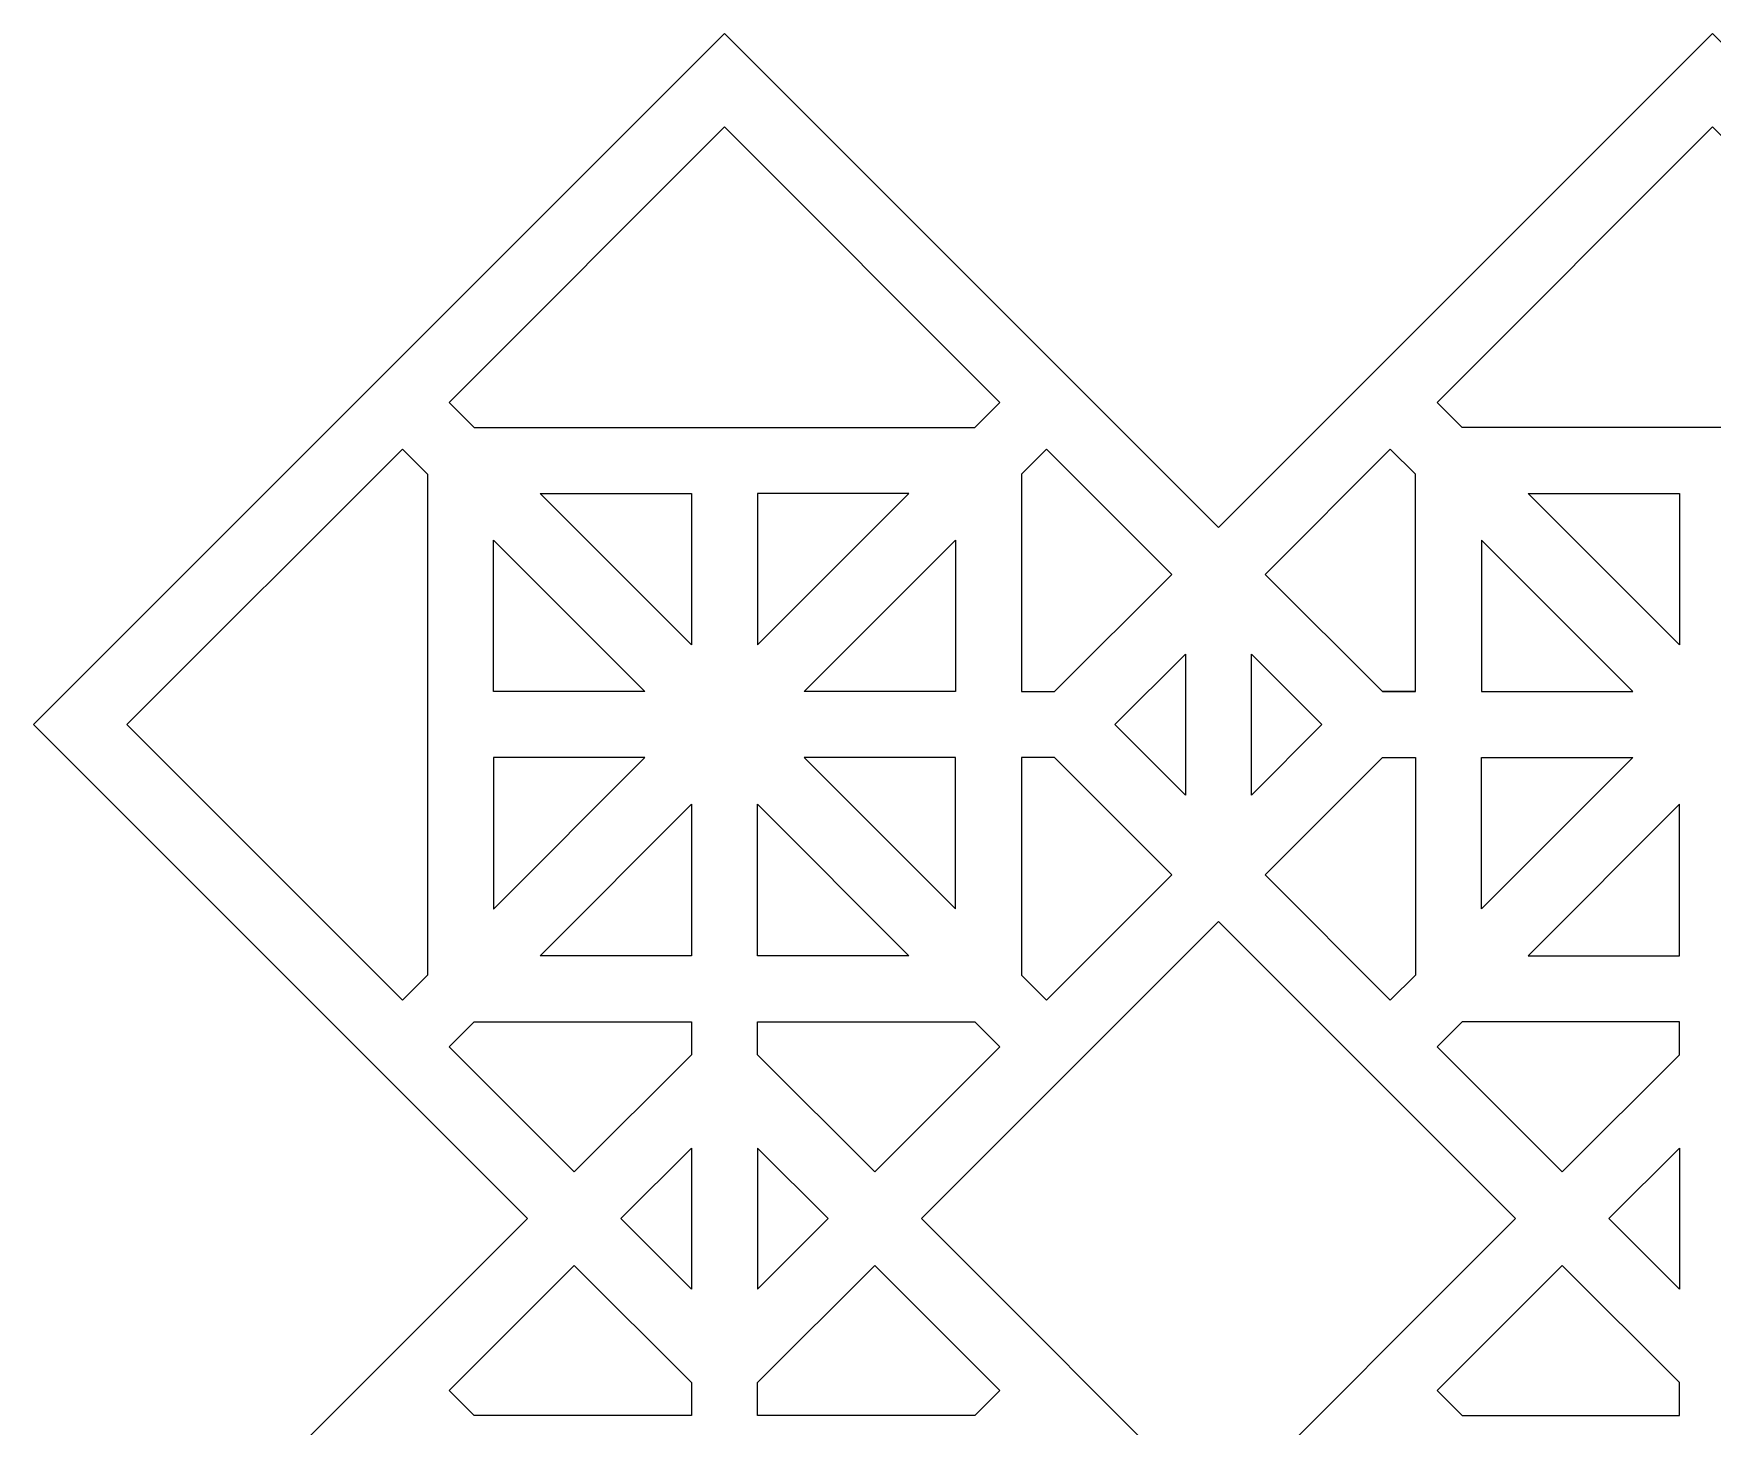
# Model space of a CAD drawing. Header units: centimetres. Extents: x -68 to 68, y -63 to 63.
# Drawn here: x -68.47 to -43.04, y 41.75 to 62.84 of the extents above; entities that cross this region are included whole.
import ezdxf

# ---------------------------------------------------------------- set-up
doc = ezdxf.new("R2010")
doc.units = ezdxf.units.CM
doc.header["$MEASUREMENT"] = 0
doc.layers.add('layer 1', color=7, linetype='Continuous')

msp = doc.modelspace()

# ---------------------------------------------------------------- linework, layer by layer
at = {"layer": 'layer 1', "color": 114}
for points, knots in [([(-13.11224, -62.84331), (-13.11224, -62.84331), (-2.64706, -52.37813), (-2.64706, -52.37813), (-2.64706, -52.37813), (-2.64706, -52.37813), (-10.12967, -44.89556), (-10.12967, -44.89556), (-10.12967, -44.89556), (-10.12967, -44.89556), (-2.64706, -37.41295), (-2.64706, -37.41295), (-2.64706, -37.41295), (-2.64706, -37.41295), (-10.11966, -29.94035), (-10.11966, -29.94035), (-10.11966, -29.94035), (-10.11966, -29.94035), (-2.64706, -22.44777), (-2.64706, -22.44777), (-2.64706, -22.44777), (-2.64706, -22.44777), (-10.12967, -14.96516), (-10.12967, -14.96516), (-10.12967, -14.96516), (-10.12967, -14.96516), (-2.64706, -7.48259), (-2.64706, -7.48259), (-2.64706, -7.48259), (-2.64706, -7.48259), (-10.12964, -0.00001), (-10.12964, -0.00001), (-10.12964, -0.00001), (-10.12964, -0.00001), (-2.64706, 7.48259), (-2.64706, 7.48259), (-2.64706, 7.48259), (-2.64706, 7.48259), (-10.12967, 14.96516), (-10.12967, 14.96516), (-10.12967, 14.96516), (-10.12967, 14.96516), (-2.64706, 22.44777), (-2.64706, 22.44777), (-2.64706, 22.44777), (-2.64706, 22.44777), (-10.11966, 29.92037), (-10.11966, 29.92037), (-10.11966, 29.92037), (-10.11966, 29.92037), (-10.12739, 29.9281), (-10.12739, 29.9281), (-10.12739, 29.9281), (-10.12739, 29.9281), (-10.12965, 29.93036), (-10.12965, 29.93036), (-10.12965, 29.93036), (-10.12965, 29.93036), (-2.64706, 37.41295), (-2.64706, 37.41295), (-2.64706, 37.41295), (-2.64706, 37.41295), (-10.12967, 44.89556), (-10.12967, 44.89556), (-10.12967, 44.89556), (-10.12967, 44.89556), (-2.64706, 52.37813), (-2.64706, 52.37813), (-2.64706, 52.37813), (-2.64706, 52.37813), (-13.11224, 62.84331), (-13.11224, 62.84331), (-13.11224, 62.84331), (-13.11224, 62.84331), (-20.59485, 55.3607), (-20.59485, 55.3607), (-20.59485, 55.3607), (-20.59485, 55.3607), (-28.07742, 62.84331), (-28.07742, 62.84331), (-28.07742, 62.84331), (-28.07742, 62.84331), (-35.56002, 55.36071), (-35.56002, 55.36071), (-35.56002, 55.36071), (-35.56002, 55.36071), (-43.0426, 62.84331), (-43.0426, 62.84331), (-43.0426, 62.84331), (-43.0426, 62.84331), (-50.52517, 55.3607), (-50.52517, 55.3607), (-50.52517, 55.3607), (-50.52517, 55.3607), (-58.00778, 62.84331), (-58.00778, 62.84331), (-58.00778, 62.84331), (-58.00778, 62.84331), (-68.47296, 52.37813), (-68.47296, 52.37813), (-68.47296, 52.37813), (-68.47296, 52.37813), (-60.99035, 44.89556), (-60.99035, 44.89556), (-60.99035, 44.89556), (-60.99035, 44.89556), (-68.47296, 37.41295), (-68.47296, 37.41295), (-68.47296, 37.41295), (-68.47296, 37.41295), (-60.99038, 29.93035), (-60.99038, 29.93035), (-60.99038, 29.93035), (-60.99038, 29.93035), (-68.47296, 22.44777), (-68.47296, 22.44777), (-68.47296, 22.44777), (-68.47296, 22.44777), (-60.99035, 14.96516), (-60.99035, 14.96516), (-60.99035, 14.96516), (-60.99035, 14.96516), (-68.47296, 7.48259), (-68.47296, 7.48259), (-68.47296, 7.48259), (-68.47296, 7.48259), (-60.99037, 0), (-60.99037, 0), (-60.99037, 0), (-60.99037, 0), (-68.47296, -7.48259), (-68.47296, -7.48259), (-68.47296, -7.48259), (-68.47296, -7.48259), (-60.99035, -14.96516), (-60.99035, -14.96516), (-60.99035, -14.96516), (-60.99035, -14.96516), (-68.47296, -22.44777), (-68.47296, -22.44777), (-68.47296, -22.44777), (-68.47296, -22.44777), (-60.99037, -29.93036), (-60.99037, -29.93036), (-60.99037, -29.93036), (-60.99037, -29.93036), (-68.47296, -37.41295), (-68.47296, -37.41295), (-68.47296, -37.41295), (-68.47296, -37.41295), (-60.99035, -44.89556), (-60.99035, -44.89556), (-60.99035, -44.89556), (-60.99035, -44.89556), (-68.47296, -52.37813), (-68.47296, -52.37813), (-68.47296, -52.37813), (-68.47296, -52.37813), (-58.00778, -62.84331), (-58.00778, -62.84331), (-58.00778, -62.84331), (-58.00778, -62.84331), (-50.52518, -55.36071), (-50.52518, -55.36071), (-50.52518, -55.36071), (-50.52518, -55.36071), (-43.0426, -62.84331), (-43.0426, -62.84331), (-43.0426, -62.84331), (-43.0426, -62.84331), (-35.56002, -55.36071), (-35.56002, -55.36071), (-35.56002, -55.36071), (-35.56002, -55.36071), (-28.07742, -62.84331), (-28.07742, -62.84331), (-28.07742, -62.84331), (-28.07742, -62.84331), (-20.59484, -55.36071), (-20.59484, -55.36071), (-20.59484, -55.36071), (-20.59484, -55.36071), (-13.11224, -62.84331), (-13.11224, -62.84331)], [0, 0, 0, 0, 0.0212766, 0.0212766, 0.0212766, 0.0212766, 0.04255319, 0.04255319, 0.04255319, 0.04255319, 0.06382979, 0.06382979, 0.06382979, 0.06382979, 0.08510638, 0.08510638, 0.08510638, 0.08510638, 0.10638298, 0.10638298, 0.10638298, 0.10638298, 0.12765957, 0.12765957, 0.12765957, 0.12765957, 0.14893617, 0.14893617, 0.14893617, 0.14893617, 0.17021277, 0.17021277, 0.17021277, 0.17021277, 0.19148936, 0.19148936, 0.19148936, 0.19148936, 0.21276596, 0.21276596, 0.21276596, 0.21276596, 0.23404255, 0.23404255, 0.23404255, 0.23404255, 0.25531915, 0.25531915, 0.25531915, 0.25531915, 0.27659574, 0.27659574, 0.27659574, 0.27659574, 0.29787234, 0.29787234, 0.29787234, 0.29787234, 0.31914894, 0.31914894, 0.31914894, 0.31914894, 0.34042553, 0.34042553, 0.34042553, 0.34042553, 0.36170213, 0.36170213, 0.36170213, 0.36170213, 0.38297872, 0.38297872, 0.38297872, 0.38297872, 0.40425532, 0.40425532, 0.40425532, 0.40425532, 0.42553191, 0.42553191, 0.42553191, 0.42553191, 0.44680851, 0.44680851, 0.44680851, 0.44680851, 0.46808511, 0.46808511, 0.46808511, 0.46808511, 0.4893617, 0.4893617, 0.4893617, 0.4893617, 0.5106383, 0.5106383, 0.5106383, 0.5106383, 0.53191489, 0.53191489, 0.53191489, 0.53191489, 0.55319149, 0.55319149, 0.55319149, 0.55319149, 0.57446809, 0.57446809, 0.57446809, 0.57446809, 0.59574468, 0.59574468, 0.59574468, 0.59574468, 0.61702128, 0.61702128, 0.61702128, 0.61702128, 0.63829787, 0.63829787, 0.63829787, 0.63829787, 0.65957447, 0.65957447, 0.65957447, 0.65957447, 0.68085106, 0.68085106, 0.68085106, 0.68085106, 0.70212766, 0.70212766, 0.70212766, 0.70212766, 0.72340426, 0.72340426, 0.72340426, 0.72340426, 0.74468085, 0.74468085, 0.74468085, 0.74468085, 0.76595745, 0.76595745, 0.76595745, 0.76595745, 0.78723404, 0.78723404, 0.78723404, 0.78723404, 0.80851064, 0.80851064, 0.80851064, 0.80851064, 0.82978723, 0.82978723, 0.82978723, 0.82978723, 0.85106383, 0.85106383, 0.85106383, 0.85106383, 0.87234043, 0.87234043, 0.87234043, 0.87234043, 0.89361702, 0.89361702, 0.89361702, 0.89361702, 0.91489362, 0.91489362, 0.91489362, 0.91489362, 0.93617021, 0.93617021, 0.93617021, 0.93617021, 0.95744681, 0.95744681, 0.95744681, 0.95744681, 1, 1, 1, 1]), ([(-53.83585, 57.25714), (-53.83585, 57.25714), (-54.21489, 56.87813), (-54.21489, 56.87813), (-54.21489, 56.87813), (-54.21489, 56.87813), (-61.80061, 56.87813), (-61.80061, 56.87813), (-61.80061, 56.87813), (-61.80061, 56.87813), (-62.17968, 57.2572), (-62.17968, 57.2572), (-62.17968, 57.2572), (-62.17968, 57.2572), (-58.00778, 61.4291), (-58.00778, 61.4291), (-58.00778, 61.4291), (-58.00778, 61.4291), (-53.83585, 57.25714), (-53.83585, 57.25714)], [0, 0, 0, 0, 0.16666667, 0.16666667, 0.16666667, 0.16666667, 0.33333333, 0.33333333, 0.33333333, 0.33333333, 0.5, 0.5, 0.5, 0.5, 0.66666667, 0.66666667, 0.66666667, 0.66666667, 1, 1, 1, 1]), ([(-47.21453, 57.25714), (-47.21453, 57.25714), (-46.83549, 56.87813), (-46.83549, 56.87813), (-46.83549, 56.87813), (-46.83549, 56.87813), (-39.24977, 56.87813), (-39.24977, 56.87813), (-39.24977, 56.87813), (-39.24977, 56.87813), (-38.8707, 57.2572), (-38.8707, 57.2572), (-38.8707, 57.2572), (-38.8707, 57.2572), (-43.0426, 61.4291), (-43.0426, 61.4291), (-43.0426, 61.4291), (-43.0426, 61.4291), (-47.21453, 57.25714), (-47.21453, 57.25714)], [0, 0, 0, 0, 0.16666667, 0.16666667, 0.16666667, 0.16666667, 0.33333333, 0.33333333, 0.33333333, 0.33333333, 0.5, 0.5, 0.5, 0.5, 0.66666667, 0.66666667, 0.66666667, 0.66666667, 1, 1, 1, 1]), ([(-62.50778, 56.17108), (-62.50778, 56.17108), (-62.88679, 56.55009), (-62.88679, 56.55009), (-62.88679, 56.55009), (-62.88679, 56.55009), (-67.05875, 52.37813), (-67.05875, 52.37813), (-67.05875, 52.37813), (-67.05875, 52.37813), (-62.88683, 48.20621), (-62.88683, 48.20621), (-62.88683, 48.20621), (-62.88683, 48.20621), (-62.50778, 48.58525), (-62.50778, 48.58525), (-62.50778, 48.58525), (-62.50778, 48.58525), (-62.50778, 56.17108), (-62.50778, 56.17108)], [0, 0, 0, 0, 0.16666667, 0.16666667, 0.16666667, 0.16666667, 0.33333333, 0.33333333, 0.33333333, 0.33333333, 0.5, 0.5, 0.5, 0.5, 0.66666667, 0.66666667, 0.66666667, 0.66666667, 1, 1, 1, 1]), ([(-51.2323, 54.6536), (-51.2323, 54.6536), (-53.00775, 52.87814), (-53.00775, 52.87814), (-53.00775, 52.87814), (-53.00775, 52.87814), (-53.50778, 52.87813), (-53.50778, 52.87813), (-53.50778, 52.87813), (-53.50778, 52.87813), (-53.50778, 56.17102), (-53.50778, 56.17102), (-53.50778, 56.17102), (-53.50778, 56.17102), (-53.12875, 56.55003), (-53.12875, 56.55003), (-53.12875, 56.55003), (-53.12875, 56.55003), (-51.2323, 54.6536), (-51.2323, 54.6536)], [0, 0, 0, 0, 0.16666667, 0.16666667, 0.16666667, 0.16666667, 0.33333333, 0.33333333, 0.33333333, 0.33333333, 0.5, 0.5, 0.5, 0.5, 0.66666667, 0.66666667, 0.66666667, 0.66666667, 1, 1, 1, 1]), ([(-48.0426, 52.87813), (-48.0426, 52.87813), (-48.04261, 52.87814), (-48.04261, 52.87814), (-48.04261, 52.87814), (-48.04261, 52.87814), (-49.81805, 54.65359), (-49.81805, 54.65359), (-49.81805, 54.65359), (-49.81805, 54.65359), (-47.92163, 56.55003), (-47.92163, 56.55003), (-47.92163, 56.55003), (-47.92163, 56.55003), (-47.5426, 56.17102), (-47.5426, 56.17102), (-47.5426, 56.17102), (-47.5426, 56.17102), (-47.5426, 52.87813), (-47.5426, 52.87813), (-47.5426, 52.87813), (-47.5426, 52.87813), (-48.0426, 52.87813), (-48.0426, 52.87813)], [0, 0, 0, 0, 0.14285714, 0.14285714, 0.14285714, 0.14285714, 0.28571429, 0.28571429, 0.28571429, 0.28571429, 0.42857143, 0.42857143, 0.42857143, 0.42857143, 0.57142857, 0.57142857, 0.57142857, 0.57142857, 0.71428571, 0.71428571, 0.71428571, 0.71428571, 1, 1, 1, 1]), ([(-58.50762, 53.58527), (-58.50762, 53.58527), (-58.50763, 55.87813), (-58.50763, 55.87813), (-58.50763, 55.87813), (-58.50763, 55.87813), (-60.8005, 55.87814), (-60.8005, 55.87814), (-60.8005, 55.87814), (-60.8005, 55.87814), (-58.50762, 53.58527), (-58.50762, 53.58527)], [0, 0, 0, 0, 0.25, 0.25, 0.25, 0.25, 0.5, 0.5, 0.5, 0.5, 1, 1, 1, 1]), ([(-55.21478, 55.87813), (-55.21478, 55.87813), (-57.50763, 53.58529), (-57.50763, 53.58529), (-57.50763, 53.58529), (-57.50763, 53.58529), (-57.50763, 55.87813), (-57.50763, 55.87813), (-57.50763, 55.87813), (-57.50763, 55.87813), (-55.21478, 55.87813), (-55.21478, 55.87813)], [0, 0, 0, 0, 0.25, 0.25, 0.25, 0.25, 0.5, 0.5, 0.5, 0.5, 1, 1, 1, 1]), ([(-45.8356, 55.87813), (-45.8356, 55.87813), (-43.54275, 53.58529), (-43.54275, 53.58529), (-43.54275, 53.58529), (-43.54275, 53.58529), (-43.54275, 55.87813), (-43.54275, 55.87813), (-43.54275, 55.87813), (-43.54275, 55.87813), (-45.8356, 55.87813), (-45.8356, 55.87813)], [0, 0, 0, 0, 0.25, 0.25, 0.25, 0.25, 0.5, 0.5, 0.5, 0.5, 1, 1, 1, 1]), ([(-59.21467, 52.87813), (-59.21467, 52.87813), (-61.50778, 55.17117), (-61.50778, 55.17117), (-61.50778, 55.17117), (-61.50778, 55.17117), (-61.50778, 52.87813), (-61.50778, 52.87813), (-61.50778, 52.87813), (-61.50778, 52.87813), (-59.21467, 52.87813), (-59.21467, 52.87813)], [0, 0, 0, 0, 0.25, 0.25, 0.25, 0.25, 0.5, 0.5, 0.5, 0.5, 1, 1, 1, 1]), ([(-56.80059, 52.87814), (-56.80059, 52.87814), (-54.50778, 52.87813), (-54.50778, 52.87813), (-54.50778, 52.87813), (-54.50778, 52.87813), (-54.50779, 55.17091), (-54.50779, 55.17091), (-54.50779, 55.17091), (-54.50779, 55.17091), (-56.80059, 52.87814), (-56.80059, 52.87814)], [0, 0, 0, 0, 0.25, 0.25, 0.25, 0.25, 0.5, 0.5, 0.5, 0.5, 1, 1, 1, 1]), ([(-44.24979, 52.87814), (-44.24979, 52.87814), (-46.5426, 52.87813), (-46.5426, 52.87813), (-46.5426, 52.87813), (-46.5426, 52.87813), (-46.54259, 55.17091), (-46.54259, 55.17091), (-46.54259, 55.17091), (-46.54259, 55.17091), (-44.24979, 52.87814), (-44.24979, 52.87814)], [0, 0, 0, 0, 0.25, 0.25, 0.25, 0.25, 0.5, 0.5, 0.5, 0.5, 1, 1, 1, 1]), ([(-51.02518, 53.4465), (-51.02518, 53.4465), (-52.09356, 52.37813), (-52.09356, 52.37813), (-52.09356, 52.37813), (-52.09356, 52.37813), (-51.02518, 51.30976), (-51.02518, 51.30976), (-51.02518, 51.30976), (-51.02518, 51.30976), (-51.02518, 53.4465), (-51.02518, 53.4465)], [0, 0, 0, 0, 0.25, 0.25, 0.25, 0.25, 0.5, 0.5, 0.5, 0.5, 1, 1, 1, 1]), ([(-50.02519, 53.4465), (-50.02519, 53.4465), (-50.02517, 51.30977), (-50.02517, 51.30977), (-50.02517, 51.30977), (-50.02517, 51.30977), (-48.95682, 52.37813), (-48.95682, 52.37813), (-48.95682, 52.37813), (-48.95682, 52.37813), (-50.02519, 53.4465), (-50.02519, 53.4465)], [0, 0, 0, 0, 0.25, 0.25, 0.25, 0.25, 0.5, 0.5, 0.5, 0.5, 1, 1, 1, 1]), ([(-48.04261, 52.87813), (-48.04261, 52.87813), (-48.0426, 52.87813), (-48.0426, 52.87813), (-48.0426, 52.87813), (-48.0426, 52.87813), (-47.5426, 52.87813), (-47.5426, 52.87813), (-47.5426, 52.87813), (-47.5426, 52.87813), (-47.54259, 52.87813), (-47.54259, 52.87813), (-47.54259, 52.87813), (-47.54259, 52.87813), (-48.04261, 52.87813), (-48.04261, 52.87813)], [0, 0, 0, 0, 0.2, 0.2, 0.2, 0.2, 0.4, 0.4, 0.4, 0.4, 0.6, 0.6, 0.6, 0.6, 1, 1, 1, 1]), ([(-61.50778, 49.58513), (-61.50778, 49.58513), (-61.50779, 51.87813), (-61.50779, 51.87813), (-61.50779, 51.87813), (-61.50779, 51.87813), (-59.21478, 51.87813), (-59.21478, 51.87813), (-59.21478, 51.87813), (-59.21478, 51.87813), (-61.50778, 49.58513), (-61.50778, 49.58513)], [0, 0, 0, 0, 0.25, 0.25, 0.25, 0.25, 0.5, 0.5, 0.5, 0.5, 1, 1, 1, 1]), ([(-54.50778, 49.58542), (-54.50778, 49.58542), (-56.80051, 51.87813), (-56.80051, 51.87813), (-56.80051, 51.87813), (-56.80051, 51.87813), (-54.50778, 51.87813), (-54.50778, 51.87813), (-54.50778, 51.87813), (-54.50778, 51.87813), (-54.50778, 49.58542), (-54.50778, 49.58542)], [0, 0, 0, 0, 0.25, 0.25, 0.25, 0.25, 0.5, 0.5, 0.5, 0.5, 1, 1, 1, 1]), ([(-51.23229, 50.10267), (-51.23229, 50.10267), (-53.12873, 48.20624), (-53.12873, 48.20624), (-53.12873, 48.20624), (-53.12873, 48.20624), (-53.50778, 48.58531), (-53.50778, 48.58531), (-53.50778, 48.58531), (-53.50778, 48.58531), (-53.50778, 51.87813), (-53.50778, 51.87813), (-53.50778, 51.87813), (-53.50778, 51.87813), (-53.00777, 51.87813), (-53.00777, 51.87813), (-53.00777, 51.87813), (-53.00777, 51.87813), (-51.23229, 50.10267), (-51.23229, 50.10267)], [0, 0, 0, 0, 0.16666667, 0.16666667, 0.16666667, 0.16666667, 0.33333333, 0.33333333, 0.33333333, 0.33333333, 0.5, 0.5, 0.5, 0.5, 0.66666667, 0.66666667, 0.66666667, 0.66666667, 1, 1, 1, 1]), ([(-48.04259, 51.87813), (-48.04259, 51.87813), (-49.81807, 50.10267), (-49.81807, 50.10267), (-49.81807, 50.10267), (-49.81807, 50.10267), (-47.92165, 48.20624), (-47.92165, 48.20624), (-47.92165, 48.20624), (-47.92165, 48.20624), (-47.5426, 48.58531), (-47.5426, 48.58531), (-47.5426, 48.58531), (-47.5426, 48.58531), (-47.5426, 51.87813), (-47.5426, 51.87813), (-47.5426, 51.87813), (-47.5426, 51.87813), (-48.04259, 51.87813), (-48.04259, 51.87813)], [0, 0, 0, 0, 0.16666667, 0.16666667, 0.16666667, 0.16666667, 0.33333333, 0.33333333, 0.33333333, 0.33333333, 0.5, 0.5, 0.5, 0.5, 0.66666667, 0.66666667, 0.66666667, 0.66666667, 1, 1, 1, 1]), ([(-46.5426, 49.58542), (-46.5426, 49.58542), (-44.24987, 51.87813), (-44.24987, 51.87813), (-44.24987, 51.87813), (-44.24987, 51.87813), (-46.5426, 51.87813), (-46.5426, 51.87813), (-46.5426, 51.87813), (-46.5426, 51.87813), (-46.5426, 49.58542), (-46.5426, 49.58542)], [0, 0, 0, 0, 0.25, 0.25, 0.25, 0.25, 0.5, 0.5, 0.5, 0.5, 1, 1, 1, 1]), ([(-60.80054, 48.87814), (-60.80054, 48.87814), (-58.50763, 48.87812), (-58.50763, 48.87812), (-58.50763, 48.87812), (-58.50763, 48.87812), (-58.50762, 51.17107), (-58.50762, 51.17107), (-58.50762, 51.17107), (-58.50762, 51.17107), (-60.80054, 48.87814), (-60.80054, 48.87814)], [0, 0, 0, 0, 0.25, 0.25, 0.25, 0.25, 0.5, 0.5, 0.5, 0.5, 1, 1, 1, 1]), ([(-57.50763, 48.87814), (-57.50763, 48.87814), (-55.21471, 48.87813), (-55.21471, 48.87813), (-55.21471, 48.87813), (-55.21471, 48.87813), (-57.50763, 51.17108), (-57.50763, 51.17108), (-57.50763, 51.17108), (-57.50763, 51.17108), (-57.50763, 48.87814), (-57.50763, 48.87814)], [0, 0, 0, 0, 0.25, 0.25, 0.25, 0.25, 0.5, 0.5, 0.5, 0.5, 1, 1, 1, 1]), ([(-43.54275, 48.87814), (-43.54275, 48.87814), (-45.83567, 48.87813), (-45.83567, 48.87813), (-45.83567, 48.87813), (-45.83567, 48.87813), (-43.54275, 51.17108), (-43.54275, 51.17108), (-43.54275, 51.17108), (-43.54275, 51.17108), (-43.54275, 48.87814), (-43.54275, 48.87814)], [0, 0, 0, 0, 0.25, 0.25, 0.25, 0.25, 0.5, 0.5, 0.5, 0.5, 1, 1, 1, 1]), ([(-50.52519, 49.39556), (-50.52519, 49.39556), (-46.02516, 44.89557), (-46.02516, 44.89557), (-46.02516, 44.89557), (-46.02516, 44.89557), (-50.52517, 40.39554), (-50.52517, 40.39554), (-50.52517, 40.39554), (-50.52517, 40.39554), (-50.52518, 40.39555), (-50.52518, 40.39555), (-50.52518, 40.39555), (-50.52518, 40.39555), (-50.54309, 40.41346), (-50.54309, 40.41346), (-50.54309, 40.41346), (-50.54309, 40.41346), (-50.54312, 40.41349), (-50.54312, 40.41349), (-50.54312, 40.41349), (-50.54312, 40.41349), (-55.02516, 44.89555), (-55.02516, 44.89555), (-55.02516, 44.89555), (-55.02516, 44.89555), (-50.52519, 49.39556), (-50.52519, 49.39556)], [0, 0, 0, 0, 0.125, 0.125, 0.125, 0.125, 0.25, 0.25, 0.25, 0.25, 0.375, 0.375, 0.375, 0.375, 0.5, 0.5, 0.5, 0.5, 0.625, 0.625, 0.625, 0.625, 0.75, 0.75, 0.75, 0.75, 1, 1, 1, 1]), ([(-58.50763, 47.37828), (-58.50763, 47.37828), (-58.50763, 47.87813), (-58.50763, 47.87813), (-58.50763, 47.87813), (-58.50763, 47.87813), (-61.80067, 47.87813), (-61.80067, 47.87813), (-61.80067, 47.87813), (-61.80067, 47.87813), (-62.17972, 47.4991), (-62.17972, 47.4991), (-62.17972, 47.4991), (-62.17972, 47.4991), (-60.28326, 45.60265), (-60.28326, 45.60265), (-60.28326, 45.60265), (-60.28326, 45.60265), (-58.50763, 47.37828), (-58.50763, 47.37828)], [0, 0, 0, 0, 0.16666667, 0.16666667, 0.16666667, 0.16666667, 0.33333333, 0.33333333, 0.33333333, 0.33333333, 0.5, 0.5, 0.5, 0.5, 0.66666667, 0.66666667, 0.66666667, 0.66666667, 1, 1, 1, 1]), ([(-57.50763, 47.87813), (-57.50763, 47.87813), (-57.50763, 47.378), (-57.50763, 47.378), (-57.50763, 47.378), (-57.50763, 47.378), (-55.7323, 45.60266), (-55.7323, 45.60266), (-55.7323, 45.60266), (-55.7323, 45.60266), (-55.73229, 45.60267), (-55.73229, 45.60267), (-55.73229, 45.60267), (-55.73229, 45.60267), (-53.83584, 47.49913), (-53.83584, 47.49913), (-53.83584, 47.49913), (-53.83584, 47.49913), (-54.21482, 47.87813), (-54.21482, 47.87813), (-54.21482, 47.87813), (-54.21482, 47.87813), (-57.49762, 47.87813), (-57.49762, 47.87813), (-57.49762, 47.87813), (-57.49762, 47.87813), (-57.49763, 47.87813), (-57.49763, 47.87813), (-57.49763, 47.87813), (-57.49763, 47.87813), (-57.50763, 47.87813), (-57.50763, 47.87813)], [0, 0, 0, 0, 0.11111111, 0.11111111, 0.11111111, 0.11111111, 0.22222222, 0.22222222, 0.22222222, 0.22222222, 0.33333333, 0.33333333, 0.33333333, 0.33333333, 0.44444444, 0.44444444, 0.44444444, 0.44444444, 0.55555556, 0.55555556, 0.55555556, 0.55555556, 0.66666667, 0.66666667, 0.66666667, 0.66666667, 0.77777778, 0.77777778, 0.77777778, 0.77777778, 1, 1, 1, 1]), ([(-45.31807, 45.60266), (-45.31807, 45.60266), (-47.21454, 47.49913), (-47.21454, 47.49913), (-47.21454, 47.49913), (-47.21454, 47.49913), (-46.83556, 47.87813), (-46.83556, 47.87813), (-46.83556, 47.87813), (-46.83556, 47.87813), (-43.54275, 47.87813), (-43.54275, 47.87813), (-43.54275, 47.87813), (-43.54275, 47.87813), (-43.54275, 47.37798), (-43.54275, 47.37798), (-43.54275, 47.37798), (-43.54275, 47.37798), (-45.31802, 45.60271), (-45.31802, 45.60271), (-45.31802, 45.60271), (-45.31802, 45.60271), (-45.31806, 45.60266), (-45.31806, 45.60266), (-45.31806, 45.60266), (-45.31806, 45.60266), (-45.31807, 45.60266), (-45.31807, 45.60266)], [0, 0, 0, 0, 0.125, 0.125, 0.125, 0.125, 0.25, 0.25, 0.25, 0.25, 0.375, 0.375, 0.375, 0.375, 0.5, 0.5, 0.5, 0.5, 0.625, 0.625, 0.625, 0.625, 0.75, 0.75, 0.75, 0.75, 1, 1, 1, 1]), ([(-59.57616, 44.89554), (-59.57616, 44.89554), (-58.50763, 43.82703), (-58.50763, 43.82703), (-58.50763, 43.82703), (-58.50763, 43.82703), (-58.50764, 45.96406), (-58.50764, 45.96406), (-58.50764, 45.96406), (-58.50764, 45.96406), (-59.57616, 44.89554), (-59.57616, 44.89554)], [0, 0, 0, 0, 0.25, 0.25, 0.25, 0.25, 0.5, 0.5, 0.5, 0.5, 1, 1, 1, 1]), ([(-57.50764, 43.82731), (-57.50764, 43.82731), (-57.50763, 45.96379), (-57.50763, 45.96379), (-57.50763, 45.96379), (-57.50763, 45.96379), (-56.4394, 44.89555), (-56.4394, 44.89555), (-56.4394, 44.89555), (-56.4394, 44.89555), (-57.50764, 43.82731), (-57.50764, 43.82731)], [0, 0, 0, 0, 0.25, 0.25, 0.25, 0.25, 0.5, 0.5, 0.5, 0.5, 1, 1, 1, 1]), ([(-43.54275, 43.82731), (-43.54275, 43.82731), (-43.54274, 45.96376), (-43.54274, 45.96376), (-43.54274, 45.96376), (-43.54274, 45.96376), (-43.54275, 45.96375), (-43.54275, 45.96375), (-43.54275, 45.96375), (-43.54275, 45.96375), (-44.61095, 44.89555), (-44.61095, 44.89555), (-44.61095, 44.89555), (-44.61095, 44.89555), (-43.54275, 43.82731), (-43.54275, 43.82731)], [0, 0, 0, 0, 0.2, 0.2, 0.2, 0.2, 0.4, 0.4, 0.4, 0.4, 0.6, 0.6, 0.6, 0.6, 1, 1, 1, 1]), ([(-60.28325, 44.18846), (-60.28325, 44.18846), (-62.17972, 42.29198), (-62.17972, 42.29198), (-62.17972, 42.29198), (-62.17972, 42.29198), (-61.80067, 41.91295), (-61.80067, 41.91295), (-61.80067, 41.91295), (-61.80067, 41.91295), (-58.50763, 41.91295), (-58.50763, 41.91295), (-58.50763, 41.91295), (-58.50763, 41.91295), (-58.50762, 42.41281), (-58.50762, 42.41281), (-58.50762, 42.41281), (-58.50762, 42.41281), (-60.28325, 44.18846), (-60.28325, 44.18846)], [0, 0, 0, 0, 0.16666667, 0.16666667, 0.16666667, 0.16666667, 0.33333333, 0.33333333, 0.33333333, 0.33333333, 0.5, 0.5, 0.5, 0.5, 0.66666667, 0.66666667, 0.66666667, 0.66666667, 1, 1, 1, 1]), ([(-57.50763, 42.41311), (-57.50763, 42.41311), (-57.50764, 41.91295), (-57.50764, 41.91295), (-57.50764, 41.91295), (-57.50764, 41.91295), (-54.21482, 41.91295), (-54.21482, 41.91295), (-54.21482, 41.91295), (-54.21482, 41.91295), (-53.83584, 42.29195), (-53.83584, 42.29195), (-53.83584, 42.29195), (-53.83584, 42.29195), (-55.73229, 44.18844), (-55.73229, 44.18844), (-55.73229, 44.18844), (-55.73229, 44.18844), (-57.50763, 42.41311), (-57.50763, 42.41311)], [0, 0, 0, 0, 0.16666667, 0.16666667, 0.16666667, 0.16666667, 0.33333333, 0.33333333, 0.33333333, 0.33333333, 0.5, 0.5, 0.5, 0.5, 0.66666667, 0.66666667, 0.66666667, 0.66666667, 1, 1, 1, 1]), ([(-57.50762, 42.41311), (-57.50762, 42.41311), (-55.73231, 44.18842), (-55.73231, 44.18842), (-55.73231, 44.18842), (-55.73231, 44.18842), (-57.50762, 42.41311), (-57.50762, 42.41311)], [0, 0, 0, 0, 0.33333333, 0.33333333, 0.33333333, 0.33333333, 1, 1, 1, 1]), ([(-45.31806, 44.18844), (-45.31806, 44.18844), (-43.54275, 42.41314), (-43.54275, 42.41314), (-43.54275, 42.41314), (-43.54275, 42.41314), (-43.54275, 41.91295), (-43.54275, 41.91295), (-43.54275, 41.91295), (-43.54275, 41.91295), (-46.83556, 41.91295), (-46.83556, 41.91295), (-46.83556, 41.91295), (-46.83556, 41.91295), (-47.21454, 42.29195), (-47.21454, 42.29195), (-47.21454, 42.29195), (-47.21454, 42.29195), (-45.31806, 44.18844), (-45.31806, 44.18844)], [0, 0, 0, 0, 0.16666667, 0.16666667, 0.16666667, 0.16666667, 0.33333333, 0.33333333, 0.33333333, 0.33333333, 0.5, 0.5, 0.5, 0.5, 0.66666667, 0.66666667, 0.66666667, 0.66666667, 1, 1, 1, 1])]:
    msp.add_open_spline(points, degree=3, knots=knots, dxfattribs=at)
at = {"layer": 'layer 1', "color": 250, "lineweight": 9}
for points, knots in [([(-13.11224, -62.84331), (-13.11224, -62.84331), (-2.64706, -52.37813), (-2.64706, -52.37813), (-2.64706, -52.37813), (-2.64706, -52.37813), (-10.12967, -44.89556), (-10.12967, -44.89556), (-10.12967, -44.89556), (-10.12967, -44.89556), (-2.64706, -37.41295), (-2.64706, -37.41295), (-2.64706, -37.41295), (-2.64706, -37.41295), (-10.11966, -29.94035), (-10.11966, -29.94035), (-10.11966, -29.94035), (-10.11966, -29.94035), (-2.64706, -22.44777), (-2.64706, -22.44777), (-2.64706, -22.44777), (-2.64706, -22.44777), (-10.12967, -14.96516), (-10.12967, -14.96516), (-10.12967, -14.96516), (-10.12967, -14.96516), (-2.64706, -7.48259), (-2.64706, -7.48259), (-2.64706, -7.48259), (-2.64706, -7.48259), (-10.12964, -0.00001), (-10.12964, -0.00001), (-10.12964, -0.00001), (-10.12964, -0.00001), (-2.64706, 7.48259), (-2.64706, 7.48259), (-2.64706, 7.48259), (-2.64706, 7.48259), (-10.12967, 14.96516), (-10.12967, 14.96516), (-10.12967, 14.96516), (-10.12967, 14.96516), (-2.64706, 22.44777), (-2.64706, 22.44777), (-2.64706, 22.44777), (-2.64706, 22.44777), (-10.11966, 29.92037), (-10.11966, 29.92037), (-10.11966, 29.92037), (-10.11966, 29.92037), (-10.12739, 29.9281), (-10.12739, 29.9281), (-10.12739, 29.9281), (-10.12739, 29.9281), (-10.12965, 29.93036), (-10.12965, 29.93036), (-10.12965, 29.93036), (-10.12965, 29.93036), (-2.64706, 37.41295), (-2.64706, 37.41295), (-2.64706, 37.41295), (-2.64706, 37.41295), (-10.12967, 44.89556), (-10.12967, 44.89556), (-10.12967, 44.89556), (-10.12967, 44.89556), (-2.64706, 52.37813), (-2.64706, 52.37813), (-2.64706, 52.37813), (-2.64706, 52.37813), (-13.11224, 62.84331), (-13.11224, 62.84331), (-13.11224, 62.84331), (-13.11224, 62.84331), (-20.59485, 55.3607), (-20.59485, 55.3607), (-20.59485, 55.3607), (-20.59485, 55.3607), (-28.07742, 62.84331), (-28.07742, 62.84331), (-28.07742, 62.84331), (-28.07742, 62.84331), (-35.56002, 55.36071), (-35.56002, 55.36071), (-35.56002, 55.36071), (-35.56002, 55.36071), (-43.0426, 62.84331), (-43.0426, 62.84331), (-43.0426, 62.84331), (-43.0426, 62.84331), (-50.52517, 55.3607), (-50.52517, 55.3607), (-50.52517, 55.3607), (-50.52517, 55.3607), (-58.00778, 62.84331), (-58.00778, 62.84331), (-58.00778, 62.84331), (-58.00778, 62.84331), (-68.47296, 52.37813), (-68.47296, 52.37813), (-68.47296, 52.37813), (-68.47296, 52.37813), (-60.99035, 44.89556), (-60.99035, 44.89556), (-60.99035, 44.89556), (-60.99035, 44.89556), (-68.47296, 37.41295), (-68.47296, 37.41295), (-68.47296, 37.41295), (-68.47296, 37.41295), (-60.99038, 29.93035), (-60.99038, 29.93035), (-60.99038, 29.93035), (-60.99038, 29.93035), (-68.47296, 22.44777), (-68.47296, 22.44777), (-68.47296, 22.44777), (-68.47296, 22.44777), (-60.99035, 14.96516), (-60.99035, 14.96516), (-60.99035, 14.96516), (-60.99035, 14.96516), (-68.47296, 7.48259), (-68.47296, 7.48259), (-68.47296, 7.48259), (-68.47296, 7.48259), (-60.99037, 0), (-60.99037, 0), (-60.99037, 0), (-60.99037, 0), (-68.47296, -7.48259), (-68.47296, -7.48259), (-68.47296, -7.48259), (-68.47296, -7.48259), (-60.99035, -14.96516), (-60.99035, -14.96516), (-60.99035, -14.96516), (-60.99035, -14.96516), (-68.47296, -22.44777), (-68.47296, -22.44777), (-68.47296, -22.44777), (-68.47296, -22.44777), (-60.99037, -29.93036), (-60.99037, -29.93036), (-60.99037, -29.93036), (-60.99037, -29.93036), (-68.47296, -37.41295), (-68.47296, -37.41295), (-68.47296, -37.41295), (-68.47296, -37.41295), (-60.99035, -44.89556), (-60.99035, -44.89556), (-60.99035, -44.89556), (-60.99035, -44.89556), (-68.47296, -52.37813), (-68.47296, -52.37813), (-68.47296, -52.37813), (-68.47296, -52.37813), (-58.00778, -62.84331), (-58.00778, -62.84331), (-58.00778, -62.84331), (-58.00778, -62.84331), (-50.52518, -55.36071), (-50.52518, -55.36071), (-50.52518, -55.36071), (-50.52518, -55.36071), (-43.0426, -62.84331), (-43.0426, -62.84331), (-43.0426, -62.84331), (-43.0426, -62.84331), (-35.56002, -55.36071), (-35.56002, -55.36071), (-35.56002, -55.36071), (-35.56002, -55.36071), (-28.07742, -62.84331), (-28.07742, -62.84331), (-28.07742, -62.84331), (-28.07742, -62.84331), (-20.59484, -55.36071), (-20.59484, -55.36071), (-20.59484, -55.36071), (-20.59484, -55.36071), (-13.11224, -62.84331), (-13.11224, -62.84331)], [0, 0, 0, 0, 0.0212766, 0.0212766, 0.0212766, 0.0212766, 0.04255319, 0.04255319, 0.04255319, 0.04255319, 0.06382979, 0.06382979, 0.06382979, 0.06382979, 0.08510638, 0.08510638, 0.08510638, 0.08510638, 0.10638298, 0.10638298, 0.10638298, 0.10638298, 0.12765957, 0.12765957, 0.12765957, 0.12765957, 0.14893617, 0.14893617, 0.14893617, 0.14893617, 0.17021277, 0.17021277, 0.17021277, 0.17021277, 0.19148936, 0.19148936, 0.19148936, 0.19148936, 0.21276596, 0.21276596, 0.21276596, 0.21276596, 0.23404255, 0.23404255, 0.23404255, 0.23404255, 0.25531915, 0.25531915, 0.25531915, 0.25531915, 0.27659574, 0.27659574, 0.27659574, 0.27659574, 0.29787234, 0.29787234, 0.29787234, 0.29787234, 0.31914894, 0.31914894, 0.31914894, 0.31914894, 0.34042553, 0.34042553, 0.34042553, 0.34042553, 0.36170213, 0.36170213, 0.36170213, 0.36170213, 0.38297872, 0.38297872, 0.38297872, 0.38297872, 0.40425532, 0.40425532, 0.40425532, 0.40425532, 0.42553191, 0.42553191, 0.42553191, 0.42553191, 0.44680851, 0.44680851, 0.44680851, 0.44680851, 0.46808511, 0.46808511, 0.46808511, 0.46808511, 0.4893617, 0.4893617, 0.4893617, 0.4893617, 0.5106383, 0.5106383, 0.5106383, 0.5106383, 0.53191489, 0.53191489, 0.53191489, 0.53191489, 0.55319149, 0.55319149, 0.55319149, 0.55319149, 0.57446809, 0.57446809, 0.57446809, 0.57446809, 0.59574468, 0.59574468, 0.59574468, 0.59574468, 0.61702128, 0.61702128, 0.61702128, 0.61702128, 0.63829787, 0.63829787, 0.63829787, 0.63829787, 0.65957447, 0.65957447, 0.65957447, 0.65957447, 0.68085106, 0.68085106, 0.68085106, 0.68085106, 0.70212766, 0.70212766, 0.70212766, 0.70212766, 0.72340426, 0.72340426, 0.72340426, 0.72340426, 0.74468085, 0.74468085, 0.74468085, 0.74468085, 0.76595745, 0.76595745, 0.76595745, 0.76595745, 0.78723404, 0.78723404, 0.78723404, 0.78723404, 0.80851064, 0.80851064, 0.80851064, 0.80851064, 0.82978723, 0.82978723, 0.82978723, 0.82978723, 0.85106383, 0.85106383, 0.85106383, 0.85106383, 0.87234043, 0.87234043, 0.87234043, 0.87234043, 0.89361702, 0.89361702, 0.89361702, 0.89361702, 0.91489362, 0.91489362, 0.91489362, 0.91489362, 0.93617021, 0.93617021, 0.93617021, 0.93617021, 0.95744681, 0.95744681, 0.95744681, 0.95744681, 1, 1, 1, 1]), ([(-53.83585, 57.25714), (-53.83585, 57.25714), (-54.21489, 56.87813), (-54.21489, 56.87813), (-54.21489, 56.87813), (-54.21489, 56.87813), (-61.80061, 56.87813), (-61.80061, 56.87813), (-61.80061, 56.87813), (-61.80061, 56.87813), (-62.17968, 57.2572), (-62.17968, 57.2572), (-62.17968, 57.2572), (-62.17968, 57.2572), (-58.00778, 61.4291), (-58.00778, 61.4291), (-58.00778, 61.4291), (-58.00778, 61.4291), (-53.83585, 57.25714), (-53.83585, 57.25714)], [0, 0, 0, 0, 0.16666667, 0.16666667, 0.16666667, 0.16666667, 0.33333333, 0.33333333, 0.33333333, 0.33333333, 0.5, 0.5, 0.5, 0.5, 0.66666667, 0.66666667, 0.66666667, 0.66666667, 1, 1, 1, 1]), ([(-47.21453, 57.25714), (-47.21453, 57.25714), (-46.83549, 56.87813), (-46.83549, 56.87813), (-46.83549, 56.87813), (-46.83549, 56.87813), (-39.24977, 56.87813), (-39.24977, 56.87813), (-39.24977, 56.87813), (-39.24977, 56.87813), (-38.8707, 57.2572), (-38.8707, 57.2572), (-38.8707, 57.2572), (-38.8707, 57.2572), (-43.0426, 61.4291), (-43.0426, 61.4291), (-43.0426, 61.4291), (-43.0426, 61.4291), (-47.21453, 57.25714), (-47.21453, 57.25714)], [0, 0, 0, 0, 0.16666667, 0.16666667, 0.16666667, 0.16666667, 0.33333333, 0.33333333, 0.33333333, 0.33333333, 0.5, 0.5, 0.5, 0.5, 0.66666667, 0.66666667, 0.66666667, 0.66666667, 1, 1, 1, 1]), ([(-62.50778, 56.17108), (-62.50778, 56.17108), (-62.88679, 56.55009), (-62.88679, 56.55009), (-62.88679, 56.55009), (-62.88679, 56.55009), (-67.05875, 52.37813), (-67.05875, 52.37813), (-67.05875, 52.37813), (-67.05875, 52.37813), (-62.88683, 48.20621), (-62.88683, 48.20621), (-62.88683, 48.20621), (-62.88683, 48.20621), (-62.50778, 48.58525), (-62.50778, 48.58525), (-62.50778, 48.58525), (-62.50778, 48.58525), (-62.50778, 56.17108), (-62.50778, 56.17108)], [0, 0, 0, 0, 0.16666667, 0.16666667, 0.16666667, 0.16666667, 0.33333333, 0.33333333, 0.33333333, 0.33333333, 0.5, 0.5, 0.5, 0.5, 0.66666667, 0.66666667, 0.66666667, 0.66666667, 1, 1, 1, 1]), ([(-51.2323, 54.6536), (-51.2323, 54.6536), (-53.00775, 52.87814), (-53.00775, 52.87814), (-53.00775, 52.87814), (-53.00775, 52.87814), (-53.50778, 52.87813), (-53.50778, 52.87813), (-53.50778, 52.87813), (-53.50778, 52.87813), (-53.50778, 56.17102), (-53.50778, 56.17102), (-53.50778, 56.17102), (-53.50778, 56.17102), (-53.12875, 56.55003), (-53.12875, 56.55003), (-53.12875, 56.55003), (-53.12875, 56.55003), (-51.2323, 54.6536), (-51.2323, 54.6536)], [0, 0, 0, 0, 0.16666667, 0.16666667, 0.16666667, 0.16666667, 0.33333333, 0.33333333, 0.33333333, 0.33333333, 0.5, 0.5, 0.5, 0.5, 0.66666667, 0.66666667, 0.66666667, 0.66666667, 1, 1, 1, 1]), ([(-48.0426, 52.87813), (-48.0426, 52.87813), (-48.04261, 52.87814), (-48.04261, 52.87814), (-48.04261, 52.87814), (-48.04261, 52.87814), (-49.81805, 54.65359), (-49.81805, 54.65359), (-49.81805, 54.65359), (-49.81805, 54.65359), (-47.92163, 56.55003), (-47.92163, 56.55003), (-47.92163, 56.55003), (-47.92163, 56.55003), (-47.5426, 56.17102), (-47.5426, 56.17102), (-47.5426, 56.17102), (-47.5426, 56.17102), (-47.5426, 52.87813), (-47.5426, 52.87813)], [0, 0, 0, 0, 0.16666667, 0.16666667, 0.16666667, 0.16666667, 0.33333333, 0.33333333, 0.33333333, 0.33333333, 0.5, 0.5, 0.5, 0.5, 0.66666667, 0.66666667, 0.66666667, 0.66666667, 1, 1, 1, 1]), ([(-58.50762, 53.58527), (-58.50762, 53.58527), (-58.50763, 55.87813), (-58.50763, 55.87813), (-58.50763, 55.87813), (-58.50763, 55.87813), (-60.8005, 55.87814), (-60.8005, 55.87814), (-60.8005, 55.87814), (-60.8005, 55.87814), (-58.50762, 53.58527), (-58.50762, 53.58527)], [0, 0, 0, 0, 0.25, 0.25, 0.25, 0.25, 0.5, 0.5, 0.5, 0.5, 1, 1, 1, 1]), ([(-55.21478, 55.87813), (-55.21478, 55.87813), (-57.50763, 53.58529), (-57.50763, 53.58529), (-57.50763, 53.58529), (-57.50763, 53.58529), (-57.50763, 55.87813), (-57.50763, 55.87813), (-57.50763, 55.87813), (-57.50763, 55.87813), (-55.21478, 55.87813), (-55.21478, 55.87813)], [0, 0, 0, 0, 0.25, 0.25, 0.25, 0.25, 0.5, 0.5, 0.5, 0.5, 1, 1, 1, 1]), ([(-45.8356, 55.87813), (-45.8356, 55.87813), (-43.54275, 53.58529), (-43.54275, 53.58529), (-43.54275, 53.58529), (-43.54275, 53.58529), (-43.54275, 55.87813), (-43.54275, 55.87813), (-43.54275, 55.87813), (-43.54275, 55.87813), (-45.8356, 55.87813), (-45.8356, 55.87813)], [0, 0, 0, 0, 0.25, 0.25, 0.25, 0.25, 0.5, 0.5, 0.5, 0.5, 1, 1, 1, 1]), ([(-59.21467, 52.87813), (-59.21467, 52.87813), (-61.50778, 55.17117), (-61.50778, 55.17117), (-61.50778, 55.17117), (-61.50778, 55.17117), (-61.50778, 52.87813), (-61.50778, 52.87813), (-61.50778, 52.87813), (-61.50778, 52.87813), (-59.21467, 52.87813), (-59.21467, 52.87813)], [0, 0, 0, 0, 0.25, 0.25, 0.25, 0.25, 0.5, 0.5, 0.5, 0.5, 1, 1, 1, 1]), ([(-56.80059, 52.87814), (-56.80059, 52.87814), (-54.50778, 52.87813), (-54.50778, 52.87813), (-54.50778, 52.87813), (-54.50778, 52.87813), (-54.50779, 55.17091), (-54.50779, 55.17091), (-54.50779, 55.17091), (-54.50779, 55.17091), (-56.80059, 52.87814), (-56.80059, 52.87814)], [0, 0, 0, 0, 0.25, 0.25, 0.25, 0.25, 0.5, 0.5, 0.5, 0.5, 1, 1, 1, 1]), ([(-44.24979, 52.87814), (-44.24979, 52.87814), (-46.5426, 52.87813), (-46.5426, 52.87813), (-46.5426, 52.87813), (-46.5426, 52.87813), (-46.54259, 55.17091), (-46.54259, 55.17091), (-46.54259, 55.17091), (-46.54259, 55.17091), (-44.24979, 52.87814), (-44.24979, 52.87814)], [0, 0, 0, 0, 0.25, 0.25, 0.25, 0.25, 0.5, 0.5, 0.5, 0.5, 1, 1, 1, 1]), ([(-51.02518, 53.4465), (-51.02518, 53.4465), (-52.09356, 52.37813), (-52.09356, 52.37813), (-52.09356, 52.37813), (-52.09356, 52.37813), (-51.02518, 51.30976), (-51.02518, 51.30976), (-51.02518, 51.30976), (-51.02518, 51.30976), (-51.02518, 53.4465), (-51.02518, 53.4465)], [0, 0, 0, 0, 0.25, 0.25, 0.25, 0.25, 0.5, 0.5, 0.5, 0.5, 1, 1, 1, 1]), ([(-50.02519, 53.4465), (-50.02519, 53.4465), (-50.02517, 51.30977), (-50.02517, 51.30977), (-50.02517, 51.30977), (-50.02517, 51.30977), (-48.95682, 52.37813), (-48.95682, 52.37813), (-48.95682, 52.37813), (-48.95682, 52.37813), (-50.02519, 53.4465), (-50.02519, 53.4465)], [0, 0, 0, 0, 0.25, 0.25, 0.25, 0.25, 0.5, 0.5, 0.5, 0.5, 1, 1, 1, 1]), ([(-48.04261, 52.87813), (-48.04261, 52.87813), (-48.0426, 52.87813), (-48.0426, 52.87813), (-48.0426, 52.87813), (-48.0426, 52.87813), (-47.5426, 52.87813), (-47.5426, 52.87813), (-47.5426, 52.87813), (-47.5426, 52.87813), (-47.54259, 52.87813), (-47.54259, 52.87813)], [0, 0, 0, 0, 0.25, 0.25, 0.25, 0.25, 0.5, 0.5, 0.5, 0.5, 1, 1, 1, 1]), ([(-61.50778, 49.58513), (-61.50778, 49.58513), (-61.50779, 51.87813), (-61.50779, 51.87813), (-61.50779, 51.87813), (-61.50779, 51.87813), (-59.21478, 51.87813), (-59.21478, 51.87813), (-59.21478, 51.87813), (-59.21478, 51.87813), (-61.50778, 49.58513), (-61.50778, 49.58513)], [0, 0, 0, 0, 0.25, 0.25, 0.25, 0.25, 0.5, 0.5, 0.5, 0.5, 1, 1, 1, 1]), ([(-54.50778, 49.58542), (-54.50778, 49.58542), (-56.80051, 51.87813), (-56.80051, 51.87813), (-56.80051, 51.87813), (-56.80051, 51.87813), (-54.50778, 51.87813), (-54.50778, 51.87813), (-54.50778, 51.87813), (-54.50778, 51.87813), (-54.50778, 49.58542), (-54.50778, 49.58542)], [0, 0, 0, 0, 0.25, 0.25, 0.25, 0.25, 0.5, 0.5, 0.5, 0.5, 1, 1, 1, 1]), ([(-51.23229, 50.10267), (-51.23229, 50.10267), (-53.12873, 48.20624), (-53.12873, 48.20624), (-53.12873, 48.20624), (-53.12873, 48.20624), (-53.50778, 48.58531), (-53.50778, 48.58531), (-53.50778, 48.58531), (-53.50778, 48.58531), (-53.50778, 51.87813), (-53.50778, 51.87813), (-53.50778, 51.87813), (-53.50778, 51.87813), (-53.00777, 51.87813), (-53.00777, 51.87813), (-53.00777, 51.87813), (-53.00777, 51.87813), (-51.23229, 50.10267), (-51.23229, 50.10267)], [0, 0, 0, 0, 0.16666667, 0.16666667, 0.16666667, 0.16666667, 0.33333333, 0.33333333, 0.33333333, 0.33333333, 0.5, 0.5, 0.5, 0.5, 0.66666667, 0.66666667, 0.66666667, 0.66666667, 1, 1, 1, 1]), ([(-48.04259, 51.87813), (-48.04259, 51.87813), (-49.81807, 50.10267), (-49.81807, 50.10267), (-49.81807, 50.10267), (-49.81807, 50.10267), (-47.92165, 48.20624), (-47.92165, 48.20624), (-47.92165, 48.20624), (-47.92165, 48.20624), (-47.5426, 48.58531), (-47.5426, 48.58531), (-47.5426, 48.58531), (-47.5426, 48.58531), (-47.5426, 51.87813), (-47.5426, 51.87813), (-47.5426, 51.87813), (-47.5426, 51.87813), (-48.04259, 51.87813), (-48.04259, 51.87813)], [0, 0, 0, 0, 0.16666667, 0.16666667, 0.16666667, 0.16666667, 0.33333333, 0.33333333, 0.33333333, 0.33333333, 0.5, 0.5, 0.5, 0.5, 0.66666667, 0.66666667, 0.66666667, 0.66666667, 1, 1, 1, 1]), ([(-46.5426, 49.58542), (-46.5426, 49.58542), (-44.24987, 51.87813), (-44.24987, 51.87813), (-44.24987, 51.87813), (-44.24987, 51.87813), (-46.5426, 51.87813), (-46.5426, 51.87813), (-46.5426, 51.87813), (-46.5426, 51.87813), (-46.5426, 49.58542), (-46.5426, 49.58542)], [0, 0, 0, 0, 0.25, 0.25, 0.25, 0.25, 0.5, 0.5, 0.5, 0.5, 1, 1, 1, 1]), ([(-60.80054, 48.87814), (-60.80054, 48.87814), (-58.50763, 48.87812), (-58.50763, 48.87812), (-58.50763, 48.87812), (-58.50763, 48.87812), (-58.50762, 51.17107), (-58.50762, 51.17107), (-58.50762, 51.17107), (-58.50762, 51.17107), (-60.80054, 48.87814), (-60.80054, 48.87814)], [0, 0, 0, 0, 0.25, 0.25, 0.25, 0.25, 0.5, 0.5, 0.5, 0.5, 1, 1, 1, 1]), ([(-57.50763, 48.87814), (-57.50763, 48.87814), (-55.21471, 48.87813), (-55.21471, 48.87813), (-55.21471, 48.87813), (-55.21471, 48.87813), (-57.50763, 51.17108), (-57.50763, 51.17108), (-57.50763, 51.17108), (-57.50763, 51.17108), (-57.50763, 48.87814), (-57.50763, 48.87814)], [0, 0, 0, 0, 0.25, 0.25, 0.25, 0.25, 0.5, 0.5, 0.5, 0.5, 1, 1, 1, 1]), ([(-43.54275, 48.87814), (-43.54275, 48.87814), (-45.83567, 48.87813), (-45.83567, 48.87813), (-45.83567, 48.87813), (-45.83567, 48.87813), (-43.54275, 51.17108), (-43.54275, 51.17108), (-43.54275, 51.17108), (-43.54275, 51.17108), (-43.54275, 48.87814), (-43.54275, 48.87814)], [0, 0, 0, 0, 0.25, 0.25, 0.25, 0.25, 0.5, 0.5, 0.5, 0.5, 1, 1, 1, 1]), ([(-50.52519, 49.39556), (-50.52519, 49.39556), (-46.02516, 44.89557), (-46.02516, 44.89557), (-46.02516, 44.89557), (-46.02516, 44.89557), (-50.52517, 40.39554), (-50.52517, 40.39554), (-50.52517, 40.39554), (-50.52517, 40.39554), (-50.52518, 40.39555), (-50.52518, 40.39555), (-50.52518, 40.39555), (-50.52518, 40.39555), (-50.54309, 40.41346), (-50.54309, 40.41346), (-50.54309, 40.41346), (-50.54309, 40.41346), (-50.54312, 40.41349), (-50.54312, 40.41349), (-50.54312, 40.41349), (-50.54312, 40.41349), (-55.02516, 44.89555), (-55.02516, 44.89555), (-55.02516, 44.89555), (-55.02516, 44.89555), (-50.52519, 49.39556), (-50.52519, 49.39556)], [0, 0, 0, 0, 0.125, 0.125, 0.125, 0.125, 0.25, 0.25, 0.25, 0.25, 0.375, 0.375, 0.375, 0.375, 0.5, 0.5, 0.5, 0.5, 0.625, 0.625, 0.625, 0.625, 0.75, 0.75, 0.75, 0.75, 1, 1, 1, 1]), ([(-58.50763, 47.37828), (-58.50763, 47.37828), (-58.50763, 47.87813), (-58.50763, 47.87813), (-58.50763, 47.87813), (-58.50763, 47.87813), (-61.80067, 47.87813), (-61.80067, 47.87813), (-61.80067, 47.87813), (-61.80067, 47.87813), (-62.17972, 47.4991), (-62.17972, 47.4991), (-62.17972, 47.4991), (-62.17972, 47.4991), (-60.28326, 45.60265), (-60.28326, 45.60265), (-60.28326, 45.60265), (-60.28326, 45.60265), (-58.50763, 47.37828), (-58.50763, 47.37828)], [0, 0, 0, 0, 0.16666667, 0.16666667, 0.16666667, 0.16666667, 0.33333333, 0.33333333, 0.33333333, 0.33333333, 0.5, 0.5, 0.5, 0.5, 0.66666667, 0.66666667, 0.66666667, 0.66666667, 1, 1, 1, 1]), ([(-57.50763, 47.87813), (-57.50763, 47.87813), (-57.50763, 47.378), (-57.50763, 47.378), (-57.50763, 47.378), (-57.50763, 47.378), (-55.7323, 45.60266), (-55.7323, 45.60266), (-55.7323, 45.60266), (-55.7323, 45.60266), (-55.73229, 45.60267), (-55.73229, 45.60267), (-55.73229, 45.60267), (-55.73229, 45.60267), (-53.83584, 47.49913), (-53.83584, 47.49913), (-53.83584, 47.49913), (-53.83584, 47.49913), (-54.21482, 47.87813), (-54.21482, 47.87813), (-54.21482, 47.87813), (-54.21482, 47.87813), (-57.49762, 47.87813), (-57.49762, 47.87813), (-57.49762, 47.87813), (-57.49762, 47.87813), (-57.49763, 47.87813), (-57.49763, 47.87813), (-57.49763, 47.87813), (-57.49763, 47.87813), (-57.50763, 47.87813), (-57.50763, 47.87813)], [0, 0, 0, 0, 0.11111111, 0.11111111, 0.11111111, 0.11111111, 0.22222222, 0.22222222, 0.22222222, 0.22222222, 0.33333333, 0.33333333, 0.33333333, 0.33333333, 0.44444444, 0.44444444, 0.44444444, 0.44444444, 0.55555556, 0.55555556, 0.55555556, 0.55555556, 0.66666667, 0.66666667, 0.66666667, 0.66666667, 0.77777778, 0.77777778, 0.77777778, 0.77777778, 1, 1, 1, 1]), ([(-45.31807, 45.60266), (-45.31807, 45.60266), (-47.21454, 47.49913), (-47.21454, 47.49913), (-47.21454, 47.49913), (-47.21454, 47.49913), (-46.83556, 47.87813), (-46.83556, 47.87813), (-46.83556, 47.87813), (-46.83556, 47.87813), (-43.54275, 47.87813), (-43.54275, 47.87813), (-43.54275, 47.87813), (-43.54275, 47.87813), (-43.54275, 47.37798), (-43.54275, 47.37798), (-43.54275, 47.37798), (-43.54275, 47.37798), (-45.31802, 45.60271), (-45.31802, 45.60271), (-45.31802, 45.60271), (-45.31802, 45.60271), (-45.31806, 45.60266), (-45.31806, 45.60266), (-45.31806, 45.60266), (-45.31806, 45.60266), (-45.31807, 45.60266), (-45.31807, 45.60266)], [0, 0, 0, 0, 0.125, 0.125, 0.125, 0.125, 0.25, 0.25, 0.25, 0.25, 0.375, 0.375, 0.375, 0.375, 0.5, 0.5, 0.5, 0.5, 0.625, 0.625, 0.625, 0.625, 0.75, 0.75, 0.75, 0.75, 1, 1, 1, 1]), ([(-59.57616, 44.89554), (-59.57616, 44.89554), (-58.50763, 43.82703), (-58.50763, 43.82703), (-58.50763, 43.82703), (-58.50763, 43.82703), (-58.50764, 45.96406), (-58.50764, 45.96406), (-58.50764, 45.96406), (-58.50764, 45.96406), (-59.57616, 44.89554), (-59.57616, 44.89554)], [0, 0, 0, 0, 0.25, 0.25, 0.25, 0.25, 0.5, 0.5, 0.5, 0.5, 1, 1, 1, 1]), ([(-57.50764, 43.82731), (-57.50764, 43.82731), (-57.50763, 45.96379), (-57.50763, 45.96379), (-57.50763, 45.96379), (-57.50763, 45.96379), (-56.4394, 44.89555), (-56.4394, 44.89555), (-56.4394, 44.89555), (-56.4394, 44.89555), (-57.50764, 43.82731), (-57.50764, 43.82731)], [0, 0, 0, 0, 0.25, 0.25, 0.25, 0.25, 0.5, 0.5, 0.5, 0.5, 1, 1, 1, 1]), ([(-43.54275, 43.82731), (-43.54275, 43.82731), (-43.54274, 45.96376), (-43.54274, 45.96376), (-43.54274, 45.96376), (-43.54274, 45.96376), (-43.54275, 45.96375), (-43.54275, 45.96375), (-43.54275, 45.96375), (-43.54275, 45.96375), (-44.61095, 44.89555), (-44.61095, 44.89555), (-44.61095, 44.89555), (-44.61095, 44.89555), (-43.54275, 43.82731), (-43.54275, 43.82731)], [0, 0, 0, 0, 0.2, 0.2, 0.2, 0.2, 0.4, 0.4, 0.4, 0.4, 0.6, 0.6, 0.6, 0.6, 1, 1, 1, 1]), ([(-60.28325, 44.18846), (-60.28325, 44.18846), (-62.17972, 42.29198), (-62.17972, 42.29198), (-62.17972, 42.29198), (-62.17972, 42.29198), (-61.80067, 41.91295), (-61.80067, 41.91295), (-61.80067, 41.91295), (-61.80067, 41.91295), (-58.50763, 41.91295), (-58.50763, 41.91295), (-58.50763, 41.91295), (-58.50763, 41.91295), (-58.50762, 42.41281), (-58.50762, 42.41281), (-58.50762, 42.41281), (-58.50762, 42.41281), (-60.28325, 44.18846), (-60.28325, 44.18846)], [0, 0, 0, 0, 0.16666667, 0.16666667, 0.16666667, 0.16666667, 0.33333333, 0.33333333, 0.33333333, 0.33333333, 0.5, 0.5, 0.5, 0.5, 0.66666667, 0.66666667, 0.66666667, 0.66666667, 1, 1, 1, 1]), ([(-57.50763, 42.41311), (-57.50763, 42.41311), (-57.50764, 41.91295), (-57.50764, 41.91295), (-57.50764, 41.91295), (-57.50764, 41.91295), (-54.21482, 41.91295), (-54.21482, 41.91295), (-54.21482, 41.91295), (-54.21482, 41.91295), (-53.83584, 42.29195), (-53.83584, 42.29195), (-53.83584, 42.29195), (-53.83584, 42.29195), (-55.73229, 44.18844), (-55.73229, 44.18844)], [0, 0, 0, 0, 0.2, 0.2, 0.2, 0.2, 0.4, 0.4, 0.4, 0.4, 0.6, 0.6, 0.6, 0.6, 1, 1, 1, 1]), ([(-45.31806, 44.18844), (-45.31806, 44.18844), (-43.54275, 42.41314), (-43.54275, 42.41314), (-43.54275, 42.41314), (-43.54275, 42.41314), (-43.54275, 41.91295), (-43.54275, 41.91295), (-43.54275, 41.91295), (-43.54275, 41.91295), (-46.83556, 41.91295), (-46.83556, 41.91295), (-46.83556, 41.91295), (-46.83556, 41.91295), (-47.21454, 42.29195), (-47.21454, 42.29195), (-47.21454, 42.29195), (-47.21454, 42.29195), (-45.31806, 44.18844), (-45.31806, 44.18844)], [0, 0, 0, 0, 0.16666667, 0.16666667, 0.16666667, 0.16666667, 0.33333333, 0.33333333, 0.33333333, 0.33333333, 0.5, 0.5, 0.5, 0.5, 0.66666667, 0.66666667, 0.66666667, 0.66666667, 1, 1, 1, 1])]:
    msp.add_open_spline(points, degree=3, knots=knots, dxfattribs=at)
msp.add_open_spline([(-57.50762, 42.41311), (-57.50762, 42.41311), (-55.73231, 44.18842), (-55.73231, 44.18842)], degree=3, dxfattribs=at)

doc.saveas('drawing.dxf')
